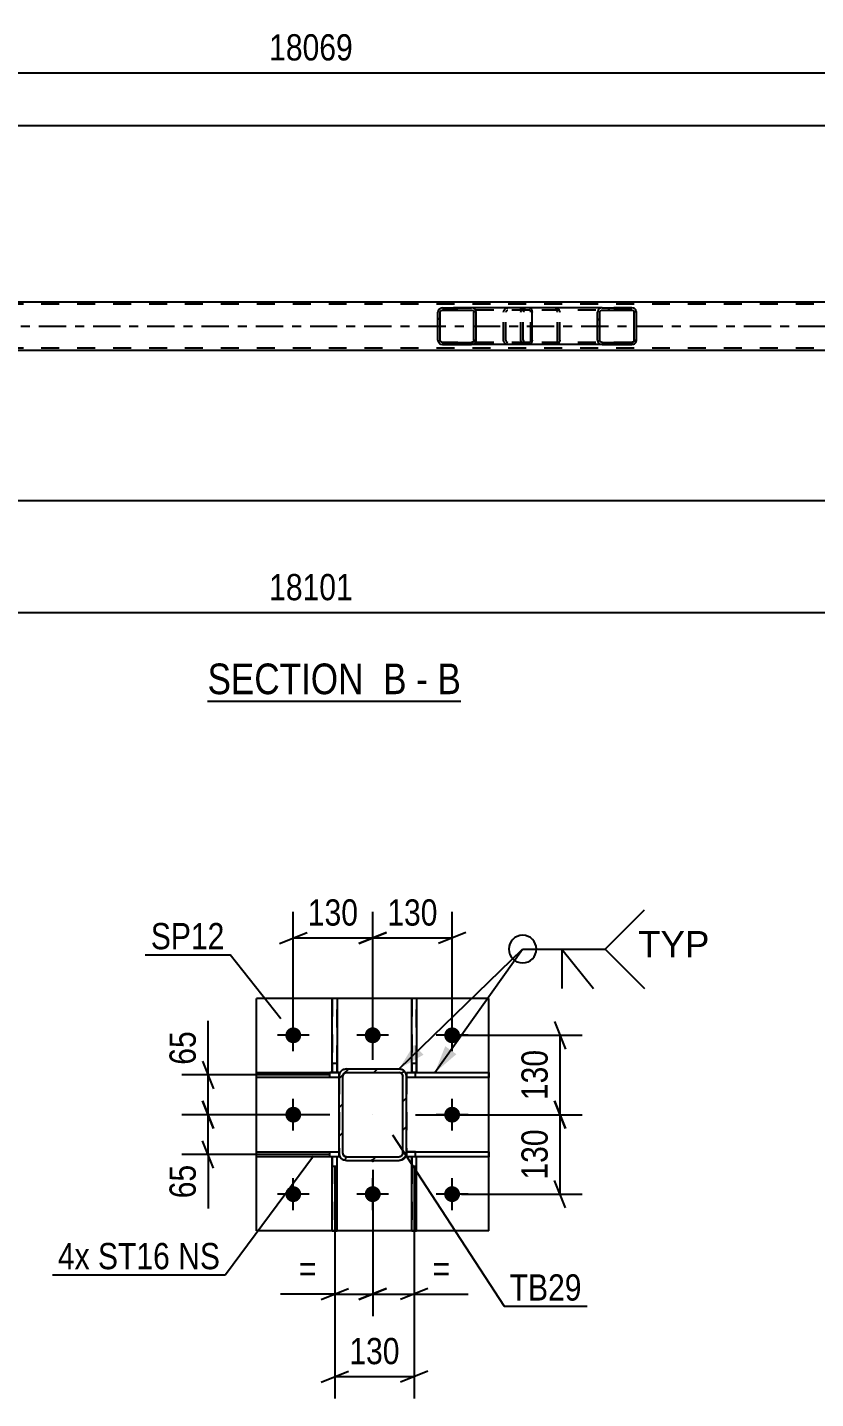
# Model space of a CAD drawing. Header units: millimetres. Extents: x 0 to 841, y 0 to 594.
# Drawn here: x 356.5 to 442.5, y 148.5 to 298.1 of the extents above; entities that cross this region are included whole.
import ezdxf

# ---------------------------------------------------------------- set-up
doc = ezdxf.new("R2010")
doc.units = ezdxf.units.MM
doc.linetypes.add('DXK_LINE_DOT2', pattern=[3.9198, 1.9599, -1.9599])
doc.linetypes.add('DXK_LINE_DOT3', pattern=[5.9187, 2.979, -0.9799, 0.9799, -0.9799])
doc.styles.add('Arial', font='arial.ttf', dxfattribs={"height": 0.2})
doc.styles.add('Arial Narrow', font='ARIALN.TTF', dxfattribs={"height": 0.2})

# ---------------------------------------------------------------- blocks, each defined once
blk = doc.blocks.new('Unknown-232924665-12 - 3479')
at = {"color": 6, "linetype": 'Continuous'}
blk.add_line((376.15, 224.65), (403.8, 224.65), dxfattribs=at)
at = {"color": 0, "linetype": 'Continuous'}
for points in [[(394.26, 225.4), (394.26, 228.9), (376.15, 228.9), (376.15, 225.4)], [(397.87, 225.4), (397.87, 228.9), (395.31, 228.9), (395.31, 225.4)], [(400.19, 225.4), (400.19, 228.9), (398.92, 228.9), (398.92, 225.4)], [(403.8, 225.4), (403.8, 228.9), (401.24, 228.9), (401.24, 225.4)]]:
    blk.add_wipeout(points, dxfattribs=at)
at = {"color": 7, "linetype": 'Continuous', "style": 'Arial Narrow'}
for s, p in [('SECTION ', (376.15, 225.4)), ('B', (395.31, 225.4)), ('B', (401.24, 225.4)), ('-', (398.92, 225.4))]:
    blk.add_text(s, height=3.34, dxfattribs=at).set_placement(p)
blk = doc.blocks.new('Part-232924665-3572 - 3479')
at = {"linetype": 'Continuous'}
h = blk.add_hatch(dxfattribs=at)
h.set_pattern_fill('', scale=0.7, style=0, pattern_type=0)
h.set_pattern_definition([(45, (422.9075, 267.2436), (-1.57154, 1.57154), [])])
h.paths.add_polyline_path([(422.95, 267.06), (422.91, 267.24), (422.8, 267.4), (422.63, 267.5), (422.44, 267.54), (419.2, 267.54), (419.01, 267.5), (418.84, 267.4), (418.73, 267.24), (418.69, 267.06), (418.69, 264.02), (418.73, 263.84), (418.84, 263.68), (419.01, 263.58), (419.2, 263.54), (422.44, 263.54), (422.63, 263.58), (422.8, 263.68), (422.91, 263.84), (422.95, 264.02)])
h.paths.add_polyline_path([(422.67, 263.93), (422.62, 263.85), (422.53, 263.8), (422.44, 263.78), (419.2, 263.78), (419.1, 263.8), (419.02, 263.85), (418.96, 263.93), (418.95, 264.02), (418.95, 267.06), (418.96, 267.15), (419.02, 267.23), (419.1, 267.28), (419.2, 267.3), (422.44, 267.3), (422.53, 267.28), (422.62, 267.23), (422.67, 267.15), (422.69, 267.06), (422.69, 264.02)])
at = {"color": 7, "linetype": 'DXK_LINE_DOT2'}
for p, q in [((410.34, 267.06), (410.38, 267.24)), ((410.34, 264.02), (410.34, 267.06)), ((410.62, 267.15), (410.6, 267.06)), ((410.6, 264.02), (410.6, 267.06)), ((410.67, 267.23), (410.62, 267.15)), ((410.66, 267.5), (410.85, 267.54)), ((410.75, 267.28), (410.67, 267.23)), ((410.85, 267.3), (410.75, 267.28)), ((411.3, 267.54), (410.85, 267.54)), ((422.44, 267.3), (410.85, 267.3)), ((414.09, 267.54), (414.28, 267.5)), ((414.18, 267.28), (414.09, 267.3)), ((414.27, 267.23), (414.18, 267.28)), ((414.32, 267.15), (414.27, 267.23)), ((414.34, 267.06), (414.32, 267.15)), ((414.34, 264.02), (414.34, 267.06)), ((414.56, 267.24), (414.6, 267.06)), ((414.6, 264.02), (414.6, 267.06)), ((422.44, 267.54), (419.2, 267.54)), ((410.38, 263.84), (410.34, 264.02)), ((410.6, 264.02), (410.62, 263.93)), ((410.62, 263.93), (410.67, 263.85)), ((410.85, 263.54), (410.66, 263.58)), ((410.67, 263.85), (410.75, 263.8)), ((410.75, 263.8), (410.85, 263.78)), ((422.44, 263.78), (410.85, 263.78)), ((411.3, 263.54), (410.85, 263.54)), ((414.09, 263.78), (414.18, 263.8)), ((414.28, 263.58), (414.09, 263.54)), ((414.18, 263.8), (414.27, 263.85)), ((414.27, 263.85), (414.32, 263.93)), ((414.32, 263.93), (414.34, 264.02)), ((414.6, 264.02), (414.56, 263.84)), ((422.44, 263.54), (419.2, 263.54))]:
    blk.add_line(p, q, dxfattribs=at)
at = {"color": 2, "linetype": 'Continuous'}
for p, q in [((419.2, 267.54), (411.3, 267.54)), ((418.73, 267.24), (418.69, 267.06)), ((418.69, 264.02), (418.69, 267.06)), ((418.95, 267.06), (418.96, 267.15)), ((418.95, 264.02), (418.95, 267.06)), ((418.96, 267.15), (419.02, 267.23)), ((419.2, 267.54), (419.01, 267.5)), ((419.02, 267.23), (419.1, 267.28)), ((419.1, 267.28), (419.2, 267.3)), ((419.2, 267.54), (422.44, 267.54)), ((419.2, 267.3), (422.44, 267.3)), ((422.63, 267.5), (422.44, 267.54)), ((422.44, 267.3), (422.53, 267.28)), ((422.53, 267.28), (422.62, 267.23)), ((422.62, 267.23), (422.67, 267.15)), ((422.67, 267.15), (422.69, 267.06)), ((422.69, 264.02), (422.69, 267.06)), ((422.95, 267.06), (422.91, 267.24)), ((422.95, 264.02), (422.95, 267.06)), ((419.2, 263.54), (411.3, 263.54)), ((418.69, 264.02), (418.73, 263.84)), ((418.96, 263.93), (418.95, 264.02)), ((419.02, 263.85), (418.96, 263.93)), ((419.01, 263.58), (419.2, 263.54)), ((419.1, 263.8), (419.02, 263.85)), ((419.2, 263.78), (419.1, 263.8)), ((419.2, 263.78), (422.44, 263.78)), ((419.2, 263.54), (422.44, 263.54)), ((422.53, 263.8), (422.44, 263.78)), ((422.44, 263.54), (422.63, 263.58)), ((422.62, 263.85), (422.53, 263.8)), ((422.67, 263.93), (422.62, 263.85)), ((422.69, 264.02), (422.67, 263.93)), ((422.91, 263.84), (422.95, 264.02))]:
    blk.add_line(p, q, dxfattribs=at)
at = {"color": 7, "linetype": 'DXK_LINE_DOT2'}
for centre, start, end in [((410.83, 267.04), 110.7583, 155.68), ((414.11, 267.04), 24.32, 69.2417), ((410.83, 264.04), 204.32, 249.2417), ((414.11, 264.04), 290.7583, 335.68)]:
    blk.add_arc(centre, 0.496, start, end, dxfattribs=at)
at = {"color": 2, "linetype": 'Continuous'}
for centre, start, end in [((419.18, 267.04), 110.7583, 155.68), ((422.46, 267.04), 24.32, 69.2417), ((419.18, 264.04), 204.32, 249.2417), ((422.46, 264.04), 290.7583, 335.68)]:
    blk.add_arc(centre, 0.496, start, end, dxfattribs=at)
blk = doc.blocks.new('Part-232924665-3573 - 3479')
at = {"color": 7, "linetype": 'DXK_LINE_DOT2'}
for p, q in [((724.51, 267.94), (61.8, 267.94)), ((724.51, 263.14), (61.8, 263.14))]:
    blk.add_line(p, q, dxfattribs=at)
at = {"color": 2, "linetype": 'Continuous'}
for p, q in [((578.69, 268.18), (329.28, 268.18)), ((578.69, 262.9), (61.8, 262.9))]:
    blk.add_line(p, q, dxfattribs=at)
at = {"color": 7, "linetype": 'DXK_LINE_DOT3'}
blk.add_line((61.8, 265.54), (724.17, 265.54), dxfattribs=at)
blk = doc.blocks.new('Part-232924665-3740 - 3479')
at = {"linetype": 'Continuous'}
h = blk.add_hatch(dxfattribs=at)
h.set_pattern_fill('', scale=0.7, style=0, pattern_type=0)
h.set_pattern_definition([(45, (405.4293, 267.2436), (-1.57154, 1.57154), [])])
h.paths.add_polyline_path([(405.47, 267.06), (405.43, 267.24), (405.32, 267.4), (405.16, 267.5), (404.96, 267.54), (401.78, 267.54), (401.59, 267.5), (401.43, 267.4), (401.32, 267.24), (401.28, 267.06), (401.28, 264.02), (401.32, 263.84), (401.43, 263.68), (401.59, 263.58), (401.78, 263.54), (404.96, 263.54), (405.16, 263.58), (405.32, 263.68), (405.43, 263.84), (405.47, 264.02)])
h.paths.add_polyline_path([(405.2, 263.93), (405.14, 263.85), (405.06, 263.8), (404.96, 263.78), (401.78, 263.78), (401.68, 263.8), (401.6, 263.85), (401.55, 263.93), (401.53, 264.02), (401.53, 267.06), (401.55, 267.15), (401.6, 267.23), (401.68, 267.28), (401.78, 267.3), (404.96, 267.3), (405.06, 267.28), (405.14, 267.23), (405.2, 267.15), (405.22, 267.06), (405.22, 264.02)])
at = {"color": 2, "linetype": 'Continuous'}
for p, q in [((401.32, 267.24), (401.28, 267.06)), ((401.28, 264.02), (401.28, 267.06)), ((401.53, 267.06), (401.55, 267.15)), ((401.53, 264.02), (401.53, 267.06)), ((401.55, 267.15), (401.6, 267.23)), ((401.78, 267.54), (401.59, 267.5)), ((401.6, 267.23), (401.68, 267.28)), ((401.68, 267.28), (401.78, 267.3)), ((401.78, 267.54), (404.96, 267.54)), ((401.78, 267.3), (404.96, 267.3)), ((411.3, 267.54), (404.96, 267.54)), ((405.16, 267.5), (404.96, 267.54)), ((404.96, 267.3), (405.06, 267.28)), ((405.06, 267.28), (405.14, 267.23)), ((405.14, 267.23), (405.2, 267.15)), ((405.2, 267.15), (405.22, 267.06)), ((405.22, 264.02), (405.22, 267.06)), ((405.47, 267.06), (405.43, 267.24)), ((405.47, 264.02), (405.47, 267.06)), ((411.3, 267.54), (411.4, 267.5)), ((411.4, 267.5), (411.49, 267.4)), ((411.49, 267.4), (411.55, 267.24)), ((411.55, 267.24), (411.57, 267.06)), ((411.57, 264.02), (411.57, 267.06)), ((401.28, 264.02), (401.32, 263.84)), ((401.55, 263.93), (401.53, 264.02)), ((401.6, 263.85), (401.55, 263.93)), ((401.59, 263.58), (401.78, 263.54)), ((401.68, 263.8), (401.6, 263.85)), ((401.78, 263.78), (401.68, 263.8)), ((401.78, 263.78), (404.96, 263.78)), ((401.78, 263.54), (404.96, 263.54)), ((405.06, 263.8), (404.96, 263.78)), ((404.96, 263.54), (405.16, 263.58)), ((411.3, 263.54), (404.96, 263.54)), ((405.14, 263.85), (405.06, 263.8)), ((405.2, 263.93), (405.14, 263.85)), ((405.22, 264.02), (405.2, 263.93)), ((405.43, 263.84), (405.47, 264.02)), ((411.4, 263.58), (411.3, 263.54)), ((411.49, 263.68), (411.4, 263.58)), ((411.55, 263.84), (411.49, 263.68)), ((411.57, 264.02), (411.55, 263.84))]:
    blk.add_line(p, q, dxfattribs=at)
at = {"color": 7, "linetype": 'DXK_LINE_DOT2'}
for p, q in [((404.96, 267.54), (401.78, 267.54)), ((411.3, 267.3), (401.78, 267.3)), ((408.43, 267.06), (408.47, 267.24)), ((408.43, 264.02), (408.43, 267.06)), ((408.7, 267.15), (408.68, 267.06)), ((408.68, 264.02), (408.68, 267.06)), ((408.75, 267.23), (408.7, 267.15)), ((408.74, 267.5), (408.93, 267.54)), ((408.75, 267.23), (408.77, 267.24)), ((408.77, 267.24), (408.83, 267.28)), ((408.83, 267.28), (408.93, 267.3)), ((410.34, 267.3), (410.34, 267.54)), ((411.35, 267.28), (411.3, 267.3)), ((411.39, 267.23), (411.35, 267.28)), ((411.42, 267.15), (411.39, 267.23)), ((411.43, 267.06), (411.42, 267.15)), ((411.43, 264.02), (411.43, 267.06)), ((411.3, 263.78), (401.78, 263.78)), ((404.96, 263.54), (401.78, 263.54)), ((408.47, 263.84), (408.43, 264.02)), ((408.68, 264.02), (408.7, 263.93)), ((408.7, 263.93), (408.75, 263.85)), ((408.93, 263.54), (408.74, 263.58)), ((408.75, 263.85), (408.83, 263.8)), ((408.83, 263.8), (408.93, 263.78)), ((410.34, 263.54), (410.34, 263.78)), ((411.3, 263.78), (411.35, 263.8)), ((411.35, 263.8), (411.39, 263.85)), ((411.39, 263.85), (411.42, 263.93)), ((411.42, 263.93), (411.43, 264.02))]:
    blk.add_line(p, q, dxfattribs=at)
at = {"color": 2, "linetype": 'Continuous'}
for centre, start, end in [((401.77, 267.04), 111.1941, 156.1506), ((404.98, 267.04), 23.8494, 68.8059), ((401.77, 264.04), 203.8494, 248.8059), ((404.98, 264.04), 291.1941, 336.1506)]:
    blk.add_arc(centre, 0.492, start, end, dxfattribs=at)
at = {"color": 7, "linetype": 'DXK_LINE_DOT2'}
for centre, start, end in [((408.92, 267.04), 111.1941, 156.1506), ((408.92, 264.04), 203.8494, 248.8059)]:
    blk.add_arc(centre, 0.492, start, end, dxfattribs=at)
blk = doc.blocks.new('Part-232924665-4084 - 3984')
at = {"color": 2, "linetype": 'Continuous'}
for p, q in [((381.5, 174.91), (381.5, 175.45)), ((381.5, 175.45), (390.5, 175.45)), ((390.5, 175.32), (390.5, 174.91)), ((389.76, 174.91), (381.5, 174.91)), ((390.5, 174.91), (390.29, 174.91)), ((390.5, 174.91), (390.5, 174.91))]:
    blk.add_line(p, q, dxfattribs=at)
at = {"color": 7, "linetype": 'DXK_LINE_DOT2'}
for p, q in [((389.5, 174.91), (389.5, 175.45)), ((390.5, 174.91), (390.5, 175.45)), ((390.5, 175.45), (390.5, 175.45)), ((390.5, 175.45), (390.5, 175.32)), ((390.29, 174.91), (389.76, 174.91))]:
    blk.add_line(p, q, dxfattribs=at)
blk = doc.blocks.new('Part-232924665-4005 - 3984')
at = {"color": 2, "linetype": 'Continuous'}
for p, q in [((397.84, 175.45), (406.84, 175.45)), ((397.84, 175.32), (397.84, 174.91)), ((406.84, 175.45), (406.84, 174.91)), ((397.84, 174.91), (397.84, 174.91)), ((398.43, 174.91), (397.84, 174.91)), ((406.84, 174.91), (398.96, 174.91))]:
    blk.add_line(p, q, dxfattribs=at)
at = {"color": 7, "linetype": 'DXK_LINE_DOT2'}
for p, q in [((398.84, 175.45), (397.84, 175.45)), ((397.84, 174.91), (397.84, 175.45)), ((397.84, 175.45), (397.84, 175.32)), ((398.84, 174.91), (398.84, 175.45)), ((398.96, 174.91), (398.43, 174.91))]:
    blk.add_line(p, q, dxfattribs=at)
blk = doc.blocks.new('Part-232924665-4010 - 3984')
at = {"color": 2, "linetype": 'Continuous'}
for p, q in [((381.5, 166.85), (381.5, 192.18)), ((406.84, 192.18), (381.5, 192.18)), ((406.84, 166.85), (406.84, 192.18)), ((406.84, 166.85), (381.5, 166.85))]:
    blk.add_line(p, q, dxfattribs=at)
blk = doc.blocks.new('Part-232924665-4074 - 3984')
at = {"color": 2, "linetype": 'Continuous'}
for p, q in [((389.76, 174.92), (389.76, 174.92)), ((389.76, 166.85), (389.76, 174.92)), ((390.29, 174.92), (389.76, 174.92)), ((390.29, 166.85), (390.29, 174.92)), ((389.76, 166.85), (390.29, 166.85))]:
    blk.add_line(p, q, dxfattribs=at)
at = {"color": 7, "linetype": 'DXK_LINE_DOT2'}
for p, q in [((389.76, 174.92), (389.76, 173.92)), ((389.76, 173.92), (389.76, 166.85)), ((389.76, 173.92), (390.29, 173.92)), ((390.29, 174.92), (390.29, 174.92)), ((390.29, 173.92), (390.29, 174.92)), ((390.29, 166.85), (390.29, 173.92))]:
    blk.add_line(p, q, dxfattribs=at)
blk = doc.blocks.new('Part-232924665-4034 - 3984')
at = {"linetype": 'Continuous'}
h = blk.add_hatch(dxfattribs=at)
h.set_pattern_fill('', scale=0.7, style=0, pattern_type=0)
h.set_pattern_definition([(45, (397.6027, 184.2813), (-1.57154, 1.57154), [])])
h.paths.add_polyline_path([(397.78, 184.02), (397.6, 184.28), (397.34, 184.45), (397.04, 184.52), (391.3, 184.52), (391, 184.45), (390.74, 184.28), (390.56, 184.02), (390.5, 183.72), (390.5, 175.32), (390.56, 175.01), (390.74, 174.75), (391, 174.58), (391.3, 174.52), (397.04, 174.52), (397.34, 174.58), (397.6, 174.75), (397.78, 175.01), (397.84, 175.32), (397.84, 183.72)])
h.paths.add_polyline_path([(397.44, 175.32), (397.41, 175.16), (397.32, 175.03), (397.19, 174.95), (397.04, 174.92), (391.3, 174.92), (391.15, 174.95), (391.02, 175.03), (390.93, 175.16), (390.9, 175.32), (390.9, 183.72), (390.93, 183.87), (391.02, 184), (391.15, 184.09), (391.3, 184.12), (397.04, 184.12), (397.19, 184.09), (397.32, 184), (397.41, 183.87), (397.44, 183.72)])
blk.add_hatch(color=30, dxfattribs=at).paths.add_polyline_path([(394.17, 174.42, -1), (394.17, 174.62, -1)])
at = {"color": 7, "linetype": 'DXK_LINE_DOT2'}
for p, q in [((390.5, 183.72), (390.56, 184.02)), ((391, 184.45), (391.3, 184.52)), ((391.15, 184.09), (391.02, 184)), ((391.3, 184.12), (391.15, 184.09)), ((391.3, 184.52), (397.04, 184.52)), ((391.3, 184.12), (397.04, 184.12)), ((397.04, 184.52), (397.34, 184.45)), ((397.19, 184.09), (397.04, 184.12)), ((397.32, 184), (397.19, 184.09)), ((397.78, 184.02), (397.84, 183.72)), ((390.5, 183.72), (390.5, 175.32)), ((390.93, 183.87), (390.9, 183.72)), ((390.9, 175.32), (390.9, 183.72)), ((391.02, 184), (390.93, 183.87)), ((397.41, 183.87), (397.32, 184)), ((397.44, 183.72), (397.41, 183.87)), ((397.44, 175.32), (397.44, 183.72)), ((397.84, 183.72), (397.84, 175.32)), ((390.56, 175.01), (390.5, 175.32)), ((390.9, 175.32), (390.93, 175.16)), ((390.93, 175.16), (391.02, 175.03)), ((391.02, 175.03), (391.15, 174.95)), ((397.19, 174.95), (397.32, 175.03)), ((397.32, 175.03), (397.41, 175.16)), ((397.41, 175.16), (397.44, 175.32)), ((397.84, 175.32), (397.78, 175.01)), ((391.3, 174.52), (391, 174.58)), ((391.15, 174.95), (391.3, 174.92)), ((391.3, 174.92), (397.04, 174.92)), ((391.3, 174.52), (397.04, 174.52)), ((397.04, 174.92), (397.19, 174.95)), ((397.34, 174.58), (397.04, 174.52))]:
    blk.add_line(p, q, dxfattribs=at)
at = {"color": 2, "linetype": 'Continuous'}
for p, q in [((390.56, 184.02), (390.5, 183.72)), ((391.3, 184.52), (391, 184.45)), ((391.02, 184), (391.15, 184.09)), ((391.15, 184.09), (391.3, 184.12)), ((391.3, 184.52), (391.3, 184.52)), ((391.3, 184.52), (397.04, 184.52)), ((391.3, 184.12), (391.3, 184.12)), ((391.3, 184.12), (397.04, 184.12)), ((397.04, 184.52), (397.04, 184.52)), ((397.34, 184.45), (397.04, 184.52)), ((397.04, 184.12), (397.04, 184.12)), ((397.04, 184.12), (397.19, 184.09)), ((397.19, 184.09), (397.32, 184)), ((397.84, 183.72), (397.78, 184.02)), ((390.5, 183.72), (390.5, 183.72)), ((390.5, 175.32), (390.5, 183.72)), ((390.9, 183.72), (390.93, 183.87)), ((390.9, 183.72), (390.9, 183.72)), ((390.9, 175.32), (390.9, 183.72)), ((390.93, 183.87), (391.02, 184)), ((397.32, 184), (397.41, 183.87)), ((397.41, 183.87), (397.44, 183.72)), ((397.44, 183.72), (397.44, 183.72)), ((397.44, 175.32), (397.44, 183.72)), ((397.84, 183.72), (397.84, 183.72)), ((397.84, 175.32), (397.84, 183.72)), ((390.5, 175.32), (390.5, 175.32)), ((390.5, 175.32), (390.56, 175.01)), ((390.9, 175.32), (390.9, 175.32)), ((390.93, 175.16), (390.9, 175.32)), ((391.02, 175.03), (390.93, 175.16)), ((391.15, 174.95), (391.02, 175.03)), ((397.32, 175.03), (397.19, 174.95)), ((397.41, 175.16), (397.32, 175.03)), ((397.44, 175.32), (397.41, 175.16)), ((397.44, 175.32), (397.44, 175.32)), ((397.78, 175.01), (397.84, 175.32)), ((397.84, 175.32), (397.84, 175.32)), ((391, 174.58), (391.3, 174.52)), ((391.3, 174.92), (391.15, 174.95)), ((391.3, 174.92), (391.3, 174.92)), ((391.3, 174.92), (397.04, 174.92)), ((391.3, 174.52), (391.3, 174.52)), ((391.3, 174.52), (397.04, 174.52)), ((397.19, 174.95), (397.04, 174.92)), ((397.04, 174.92), (397.04, 174.92)), ((397.04, 174.52), (397.34, 174.58)), ((397.04, 174.52), (397.04, 174.52))]:
    blk.add_line(p, q, dxfattribs=at)
at = {"color": 7, "linetype": 'DXK_LINE_DOT3'}
blk.add_line((394.17, 179.52), (394.17, 179.52), dxfattribs=at)
at = {"color": 30, "linetype": 'DXK_LINE_DOT3'}
blk.add_line((394.17, 174.52), (394.17, 174.52), dxfattribs=at)
at = {"color": 30, "linetype": 'Continuous'}
blk.add_circle((394.17, 174.52), 0.1, dxfattribs=at)
at = {"color": 7, "linetype": 'DXK_LINE_DOT2'}
for centre, start, end in [((391.3, 183.72), 112.5, 157.5), ((397.04, 183.72), 22.5, 67.5), ((391.3, 175.32), 202.5, 247.5), ((397.04, 175.32), 292.5, 337.5)]:
    blk.add_arc(centre, 0.8, start, end, dxfattribs=at)
at = {"color": 2, "linetype": 'Continuous'}
for centre, start, end in [((391.3, 183.72), 112.5, 157.5), ((397.04, 183.72), 22.5, 67.5), ((391.3, 175.32), 202.5, 247.5), ((397.04, 175.32), 292.5, 337.5)]:
    blk.add_arc(centre, 0.8, start, end, dxfattribs=at)
blk = doc.blocks.new('Part-232924665-4079 - 3984')
at = {"color": 2, "linetype": 'Continuous'}
for p, q in [((381.5, 183.58), (381.5, 184.11)), ((381.5, 184.11), (390.5, 184.11)), ((390.5, 184.11), (390.5, 184.11)), ((390.5, 184.11), (390.5, 183.72)), ((390.5, 183.58), (381.5, 183.58))]:
    blk.add_line(p, q, dxfattribs=at)
at = {"color": 7, "linetype": 'DXK_LINE_DOT2'}
for p, q in [((389.5, 183.58), (389.5, 184.11)), ((390.5, 184.11), (389.5, 184.11)), ((390.5, 183.58), (390.5, 184.11)), ((390.5, 184.11), (390.5, 184.11)), ((390.5, 183.72), (390.5, 183.58)), ((390.5, 183.58), (390.5, 183.58))]:
    blk.add_line(p, q, dxfattribs=at)
blk = doc.blocks.new('Part-232924665-4097 - 3984')
at = {"color": 2, "linetype": 'Continuous'}
for p, q in [((397.84, 184.11), (397.84, 184.11)), ((397.84, 184.11), (406.84, 184.11)), ((397.84, 184.11), (397.84, 183.71)), ((406.84, 184.11), (406.84, 183.58)), ((406.84, 183.58), (397.84, 183.58))]:
    blk.add_line(p, q, dxfattribs=at)
at = {"color": 7, "linetype": 'DXK_LINE_DOT2'}
for p, q in [((397.84, 183.58), (397.84, 184.11)), ((398.84, 183.58), (398.84, 184.11)), ((397.84, 183.71), (397.84, 183.58)), ((398.84, 183.58), (397.84, 183.58))]:
    blk.add_line(p, q, dxfattribs=at)
blk = doc.blocks.new('Part-232924665-4105 - 3984')
at = {"color": 2, "linetype": 'Continuous'}
for p, q in [((398.96, 192.18), (398.43, 192.18)), ((398.43, 184.12), (398.43, 192.18)), ((398.96, 192.18), (398.96, 184.12)), ((398.96, 184.12), (398.43, 184.12)), ((398.96, 184.12), (398.96, 184.12))]:
    blk.add_line(p, q, dxfattribs=at)
at = {"color": 7, "linetype": 'DXK_LINE_DOT2'}
for p, q in [((398.43, 192.18), (398.43, 185.12)), ((398.96, 185.12), (398.96, 192.18)), ((398.96, 185.12), (398.43, 185.12)), ((398.43, 185.12), (398.43, 184.12)), ((398.96, 184.12), (398.96, 185.12)), ((398.96, 184.12), (398.96, 184.12))]:
    blk.add_line(p, q, dxfattribs=at)
blk = doc.blocks.new('Part-232924665-4110 - 3984')
at = {"color": 2, "linetype": 'Continuous'}
for p, q in [((390.29, 192.18), (389.76, 192.18)), ((389.76, 184.12), (389.76, 192.18)), ((390.29, 192.18), (390.29, 184.12)), ((390.29, 184.12), (389.76, 184.12)), ((390.29, 184.12), (390.29, 184.12))]:
    blk.add_line(p, q, dxfattribs=at)
at = {"color": 7, "linetype": 'DXK_LINE_DOT2'}
for p, q in [((389.76, 192.18), (389.76, 185.12)), ((390.29, 185.12), (390.29, 192.18)), ((390.29, 185.12), (389.76, 185.12)), ((389.76, 185.12), (389.76, 184.12)), ((390.29, 184.12), (390.29, 185.12)), ((390.29, 184.12), (390.29, 184.12))]:
    blk.add_line(p, q, dxfattribs=at)
blk = doc.blocks.new('Part-232924665-4115 - 3984')
at = {"color": 2, "linetype": 'Continuous'}
for p, q in [((398.43, 174.92), (398.43, 174.92)), ((398.43, 166.85), (398.43, 174.92)), ((398.96, 174.92), (398.43, 174.92)), ((398.96, 166.85), (398.96, 174.92)), ((398.43, 166.85), (398.96, 166.85))]:
    blk.add_line(p, q, dxfattribs=at)
at = {"color": 7, "linetype": 'DXK_LINE_DOT2'}
for p, q in [((398.43, 174.92), (398.43, 173.92)), ((398.43, 173.92), (398.43, 166.85)), ((398.43, 173.92), (398.96, 173.92)), ((398.96, 174.92), (398.96, 174.92)), ((398.96, 173.92), (398.96, 174.92)), ((398.96, 166.85), (398.96, 173.92))]:
    blk.add_line(p, q, dxfattribs=at)
blk = doc.blocks.new('Bolt-232924665-4146 - 3984')
at = {"linetype": 'Continuous'}
for points in [[(384.64, 188.18, -1), (386.37, 188.18, -1)], [(393.3, 188.18, -1), (395.04, 188.18, -1)], [(401.97, 188.18, -1), (403.7, 188.18, -1)], [(384.64, 179.52, -1), (386.37, 179.52, -1)], [(401.97, 179.52, -1), (403.7, 179.52, -1)], [(384.64, 170.85, -1), (386.37, 170.85, -1)], [(393.3, 170.85, -1), (395.04, 170.85, -1)], [(401.97, 170.85, -1), (403.7, 170.85, -1)]]:
    blk.add_hatch(color=1, dxfattribs=at).paths.add_polyline_path(points)
at = {"color": 1, "linetype": 'Continuous'}
for p, q in [((385.5, 186.45), (385.5, 189.92)), ((394.17, 186.45), (394.17, 189.92)), ((402.84, 186.45), (402.84, 189.92)), ((387.24, 188.18), (383.77, 188.18)), ((395.9, 188.18), (392.44, 188.18)), ((404.57, 188.18), (401.1, 188.18)), ((385.5, 177.78), (385.5, 181.25)), ((402.84, 177.78), (402.84, 181.25)), ((387.24, 179.52), (383.77, 179.52)), ((404.57, 179.52), (401.1, 179.52)), ((385.5, 169.12), (385.5, 172.58)), ((394.17, 169.12), (394.17, 172.58)), ((402.84, 169.12), (402.84, 172.58)), ((387.24, 170.85), (383.77, 170.85)), ((395.9, 170.85), (392.44, 170.85)), ((404.57, 170.85), (401.1, 170.85))]:
    blk.add_line(p, q, dxfattribs=at)
blk = doc.blocks.new('StraightDimension-232924665-29143 - 3479')
at = {"color": 7, "linetype": 'Continuous'}
blk.add_line((324.08, 287.44), (579.49, 287.44), dxfattribs=at)
blk = doc.blocks.new('StraightDimension-232924665-29074 - 3479')
at = {"color": 7, "linetype": 'Continuous'}
blk.add_line((324.08, 246.53), (579.49, 246.53), dxfattribs=at)
blk = doc.blocks.new('StraightDimension-232924665-17320 - 3479')
at = {"color": 7, "linetype": 'Continuous'}
blk.add_line((49.06, 234.3), (725.81, 234.3), dxfattribs=at)
at = {"color": 0}
blk.add_wipeout([(392.61, 235.05), (392.61, 239.25), (382.27, 239.25), (382.27, 235.05)], dxfattribs=at)
at = {"color": 3, "style": 'Arial Narrow'}
blk.add_text('18101', height=2.863, dxfattribs=at).set_placement((382.87, 235.65))
blk = doc.blocks.new('StraightDimension-232924665-29228 - 3479')
at = {"color": 7, "linetype": 'Continuous'}
blk.add_line((49.7, 293.19), (725.18, 293.19), dxfattribs=at)
at = {"color": 0}
blk.add_wipeout([(392.61, 293.94), (392.61, 298.14), (382.27, 298.14), (382.27, 293.94)], dxfattribs=at)
at = {"color": 3, "style": 'Arial Narrow'}
blk.add_text('18069', height=2.863, dxfattribs=at).set_placement((382.87, 294.54))
blk = doc.blocks.new('StraightDimension-232924665-17742 - 3984')
at = {"color": 7, "linetype": 'Continuous'}
for p, q in [((385.5, 189.18), (385.5, 201.65)), ((394.17, 185.52), (394.17, 201.65)), ((384, 198.2), (387, 199.4)), ((395.67, 199.4), (392.67, 198.2)), ((385.5, 198.8), (394.17, 198.8))]:
    blk.add_line(p, q, dxfattribs=at)
at = {"color": 0}
blk.add_wipeout([(393.18, 199.55), (393.18, 203.75), (386.49, 203.75), (386.49, 199.55)], dxfattribs=at)
at = {"color": 3, "style": 'Arial Narrow'}
blk.add_text('130', height=2.863, dxfattribs=at).set_placement((387.09, 200.15))
blk = doc.blocks.new('StraightDimension-232924665-17710 - 3984')
at = {"color": 7, "linetype": 'Continuous'}
for p, q in [((398.69, 173.92), (398.69, 157.55)), ((394.17, 173.52), (394.17, 157.55)), ((392.67, 159.35), (395.67, 160.55)), ((400.19, 160.55), (397.19, 159.35)), ((394.17, 159.95), (398.69, 159.95)), ((398.69, 159.95), (404.6, 159.95)), ((398.69, 159.95), (404.6, 159.95))]:
    blk.add_line(p, q, dxfattribs=at)
at = {"color": 0}
blk.add_wipeout([(403.21, 160.7), (403.21, 164.9), (400.09, 164.9), (400.09, 160.7)], dxfattribs=at)
at = {"color": 3, "style": 'Arial Narrow'}
blk.add_text('=', height=2.86, dxfattribs=at).set_placement((400.69, 161.3))
blk = doc.blocks.new('StraightDimension-232924665-17711 - 3984')
at = {"color": 7, "linetype": 'Continuous'}
for p, q in [((390.03, 173.92), (390.03, 157.55)), ((394.17, 173.52), (394.17, 157.55)), ((388.53, 159.35), (391.53, 160.55)), ((395.67, 160.55), (392.67, 159.35)), ((390.03, 159.95), (384.12, 159.95)), ((390.03, 159.95), (384.12, 159.95)), ((390.03, 159.95), (394.17, 159.95))]:
    blk.add_line(p, q, dxfattribs=at)
at = {"color": 0}
blk.add_wipeout([(388.63, 160.7), (388.63, 164.9), (385.51, 164.9), (385.51, 160.7)], dxfattribs=at)
at = {"color": 3, "style": 'Arial Narrow'}
blk.add_text('=', height=2.86, dxfattribs=at).set_placement((386.11, 161.3))
blk = doc.blocks.new('StraightDimension-232924665-17741 - 3984')
at = {"color": 7, "linetype": 'Continuous'}
for p, q in [((394.17, 185.52), (394.17, 201.65)), ((402.84, 189.18), (402.84, 201.65)), ((392.67, 198.2), (395.67, 199.4)), ((404.34, 199.4), (401.34, 198.2)), ((394.17, 198.8), (402.84, 198.8))]:
    blk.add_line(p, q, dxfattribs=at)
at = {"color": 0}
blk.add_wipeout([(401.85, 199.55), (401.85, 203.75), (395.16, 203.75), (395.16, 199.55)], dxfattribs=at)
at = {"color": 3, "style": 'Arial Narrow'}
blk.add_text('130', height=2.863, dxfattribs=at).set_placement((395.76, 200.15))
blk = doc.blocks.new('StraightDimension-232924665-17760 - 3984')
at = {"color": 7, "linetype": 'Continuous'}
for p, q in [((376.21, 183.85), (376.21, 189.75)), ((376.21, 183.85), (376.21, 189.75)), ((375.61, 185.35), (376.81, 182.35)), ((389.5, 183.85), (373.36, 183.85)), ((376.21, 179.52), (376.21, 183.85)), ((376.81, 178.02), (375.61, 181.02)), ((389.5, 179.52), (373.36, 179.52))]:
    blk.add_line(p, q, dxfattribs=at)
at = {"color": 0}
blk.add_wipeout([(375.46, 189.23), (371.26, 189.23), (371.26, 184.37), (375.46, 184.37)], dxfattribs=at)
at = {"color": 3, "style": 'Arial Narrow'}
blk.add_text('65', height=2.863, rotation=90.0002, dxfattribs=at).set_placement((374.86, 184.97))
blk = doc.blocks.new('StraightDimension-232924665-17761 - 3984')
at = {"color": 7, "linetype": 'Continuous'}
for p, q in [((375.61, 181.02), (376.81, 178.02)), ((389.5, 179.52), (373.36, 179.52)), ((376.21, 175.18), (376.21, 179.52)), ((376.81, 173.68), (375.61, 176.68)), ((389.5, 175.18), (373.36, 175.18)), ((376.21, 175.18), (376.21, 169.27)), ((376.21, 175.18), (376.21, 169.27))]:
    blk.add_line(p, q, dxfattribs=at)
at = {"color": 0}
blk.add_wipeout([(375.46, 174.66), (371.26, 174.66), (371.26, 169.8), (375.46, 169.8)], dxfattribs=at)
at = {"color": 3, "style": 'Arial Narrow'}
blk.add_text('65', height=2.863, rotation=90.0002, dxfattribs=at).set_placement((374.86, 170.4))
blk = doc.blocks.new('StraightDimension-232924665-17785 - 3984')
at = {"color": 7, "linetype": 'Continuous'}
for p, q in [((414.01, 189.68), (415.21, 186.68)), ((403.84, 188.18), (417.01, 188.18)), ((414.61, 179.52), (414.61, 188.18)), ((415.21, 178.02), (414.01, 181.02)), ((398.84, 179.52), (417.01, 179.52))]:
    blk.add_line(p, q, dxfattribs=at)
at = {"color": 0}
blk.add_wipeout([(413.86, 187.19), (409.66, 187.19), (409.66, 180.51), (413.86, 180.51)], dxfattribs=at)
at = {"color": 3, "style": 'Arial Narrow'}
blk.add_text('130', height=2.863, rotation=90.0002, dxfattribs=at).set_placement((413.26, 181.11))
blk = doc.blocks.new('StraightDimension-232924665-17786 - 3984')
at = {"color": 7, "linetype": 'Continuous'}
for p, q in [((414.01, 181.02), (415.21, 178.02)), ((398.84, 179.52), (417.01, 179.52)), ((414.61, 170.85), (414.61, 179.52)), ((415.21, 169.35), (414.01, 172.35)), ((403.84, 170.85), (417.01, 170.85))]:
    blk.add_line(p, q, dxfattribs=at)
at = {"color": 0}
blk.add_wipeout([(413.86, 178.52), (409.66, 178.52), (409.66, 171.84), (413.86, 171.84)], dxfattribs=at)
at = {"color": 3, "style": 'Arial Narrow'}
blk.add_text('130', height=2.863, rotation=90.0002, dxfattribs=at).set_placement((413.26, 172.44))
blk = doc.blocks.new('StraightDimension-232924665-30737 - 3984')
at = {"color": 7, "linetype": 'Continuous'}
for p, q in [((390.03, 172.92), (390.03, 148.55)), ((398.69, 172.92), (398.69, 148.55)), ((388.53, 150.35), (391.53, 151.55)), ((400.19, 151.55), (397.19, 150.35)), ((390.03, 150.95), (398.69, 150.95))]:
    blk.add_line(p, q, dxfattribs=at)
at = {"color": 0}
blk.add_wipeout([(397.7, 151.7), (397.7, 155.9), (391.02, 155.9), (391.02, 151.7)], dxfattribs=at)
at = {"color": 3, "style": 'Arial Narrow'}
blk.add_text('130', height=2.863, dxfattribs=at).set_placement((391.62, 152.3))
blk = doc.blocks.new('WeldMark-232924665-17830 - 3984')
at = {"linetype": 'Continuous'}
for points in [[(399.71, 186.06), (397.04, 184.52), (398.67, 187.14)], [(403.3, 186.12), (400.95, 184.11), (402.08, 186.99)]]:
    blk.add_hatch(color=30, dxfattribs=at).paths.add_polyline_path(points)
at = {"color": 30, "linetype": 'Continuous'}
for p, q in [((397.04, 184.52), (410.53, 197.59)), ((400.95, 184.11), (410.53, 197.59)), ((410.53, 197.59), (419.53, 197.59))]:
    blk.add_line(p, q, dxfattribs=at)
at = {"color": 3, "linetype": 'Continuous'}
for q in [(418.25, 193.3), (414.82, 193.3)]:
    blk.add_line((414.82, 197.59), q, dxfattribs=at)
for start, end in [(90, 270), (270, 90)]:
    blk.add_arc((410.53, 197.59), 1.5, start, end, dxfattribs=at)
at = {"color": 0, "linetype": 'Continuous'}
blk.add_wipeout([(430.91, 196.69), (430.91, 199.69), (423.13, 199.69), (423.13, 196.69)], dxfattribs=at)
blk.add_wipeout([(430.91, 196.69), (430.91, 199.69), (423.13, 199.69), (423.13, 196.69)], dxfattribs=at)
at = {"color": 3, "linetype": 'Continuous'}
for q in [(423.82, 201.87), (423.82, 193.3)]:
    blk.add_line((419.53, 197.59), q, dxfattribs=at)
at = {"color": 3, "linetype": 'Continuous', "style": 'Arial'}
blk.add_text('TYP', height=2.865, dxfattribs=at).set_placement((423.13, 196.69))
blk = doc.blocks.new('Mark-232924665-4030 - 3984')
at = {"color": 0}
blk.add_wipeout([(416.96, 159.24), (416.96, 162.24), (409.11, 162.24), (409.11, 159.24)], dxfattribs=at)
blk.add_wipeout([(416.96, 159.24), (416.96, 162.24), (409.11, 162.24), (409.11, 159.24)], dxfattribs=at)
at = {"color": 30, "linetype": 'Continuous'}
for p, q in [((396.32, 177.33), (408.51, 158.64)), ((408.51, 158.64), (417.56, 158.64))]:
    blk.add_line(p, q, dxfattribs=at)
at = {"color": 3, "style": 'Arial Narrow'}
blk.add_text('TB29', height=2.863, dxfattribs=at).set_placement((409.11, 159.24))
blk = doc.blocks.new('Mark-232924665-4006 - 3984')
at = {"color": 0}
blk.add_wipeout([(378, 197.57), (378, 200.57), (369.96, 200.57), (369.96, 197.57)], dxfattribs=at)
blk.add_wipeout([(378, 197.57), (378, 200.57), (369.96, 200.57), (369.96, 197.57)], dxfattribs=at)
at = {"color": 30, "linetype": 'Continuous'}
for p in [(369.36, 196.97), (384.16, 189.97)]:
    blk.add_line(p, (378.6, 196.97), dxfattribs=at)
at = {"color": 3, "style": 'Arial Narrow'}
blk.add_text('SP12', height=2.863, dxfattribs=at).set_placement((369.96, 197.57))
blk = doc.blocks.new('MarkSet-232924665-4261 - 3984')
at = {"color": 0}
for points in [[(363.29, 162.66), (363.29, 165.66), (359.82, 165.66), (359.82, 162.66)], [(372.05, 162.66), (372.05, 165.66), (364.19, 165.66), (364.19, 162.66)], [(377.51, 162.66), (377.51, 165.66), (372.95, 165.66), (372.95, 162.66)]]:
    blk.add_wipeout(points, dxfattribs=at)
for points in [[(363.29, 162.66), (363.29, 165.66), (359.82, 165.66), (359.82, 162.66)], [(372.05, 162.66), (372.05, 165.66), (364.19, 165.66), (364.19, 162.66)], [(377.51, 162.66), (377.51, 165.66), (372.95, 165.66), (372.95, 162.66)]]:
    blk.add_wipeout(points, dxfattribs=at)
at = {"color": 30, "linetype": 'Continuous'}
for p in [(387.7, 174.98), (359.22, 162.06)]:
    blk.add_line(p, (378.11, 162.06), dxfattribs=at)
at = {"color": 3, "style": 'Arial Narrow'}
for s, p in [('4x', (359.82, 162.66)), ('ST16', (364.19, 162.66)), ('NS', (372.95, 162.66))]:
    blk.add_text(s, height=2.863, dxfattribs=at).set_placement(p)

msp = doc.modelspace()

# ---------------------------------------------------------------- block references
for name in ['StraightDimension-232924665-29143 - 3479', 'Part-232924665-3573 - 3479', 'Part-232924665-3740 - 3479', 'Part-232924665-3572 - 3479', 'StraightDimension-232924665-29074 - 3479', 'Unknown-232924665-12 - 3479', 'Part-232924665-4010 - 3984', 'Part-232924665-4110 - 3984', 'Part-232924665-4105 - 3984', 'Bolt-232924665-4146 - 3984', 'Part-232924665-4079 - 3984', 'Part-232924665-4034 - 3984', 'Part-232924665-4097 - 3984', 'Part-232924665-4084 - 3984', 'Part-232924665-4005 - 3984', 'Part-232924665-4074 - 3984', 'Part-232924665-4115 - 3984']:
    msp.add_blockref(name, (0, 0))

# ---------------------------------------------------------------- next in the draw order: block references
for name in ['StraightDimension-232924665-29228 - 3479', 'StraightDimension-232924665-17320 - 3479', 'StraightDimension-232924665-17742 - 3984', 'StraightDimension-232924665-17710 - 3984']:
    msp.add_blockref(name, (0, 0))

# ---------------------------------------------------------------- next in the draw order: block references
for name in ['StraightDimension-232924665-17741 - 3984', 'StraightDimension-232924665-17760 - 3984', 'StraightDimension-232924665-17711 - 3984']:
    msp.add_blockref(name, (0, 0))

# ---------------------------------------------------------------- next in the draw order: block references
for name in ['Mark-232924665-4006 - 3984', 'StraightDimension-232924665-17785 - 3984', 'StraightDimension-232924665-17761 - 3984']:
    msp.add_blockref(name, (0, 0))

# ---------------------------------------------------------------- next in the draw order: block references
for name in ['WeldMark-232924665-17830 - 3984', 'StraightDimension-232924665-17786 - 3984', 'MarkSet-232924665-4261 - 3984']:
    msp.add_blockref(name, (0, 0))

# ---------------------------------------------------------------- next in the draw order: block references
msp.add_blockref('StraightDimension-232924665-30737 - 3984', (0, 0))

# ---------------------------------------------------------------- next in the draw order: block references
msp.add_blockref('Mark-232924665-4030 - 3984', (0, 0))

doc.saveas('drawing.dxf')
